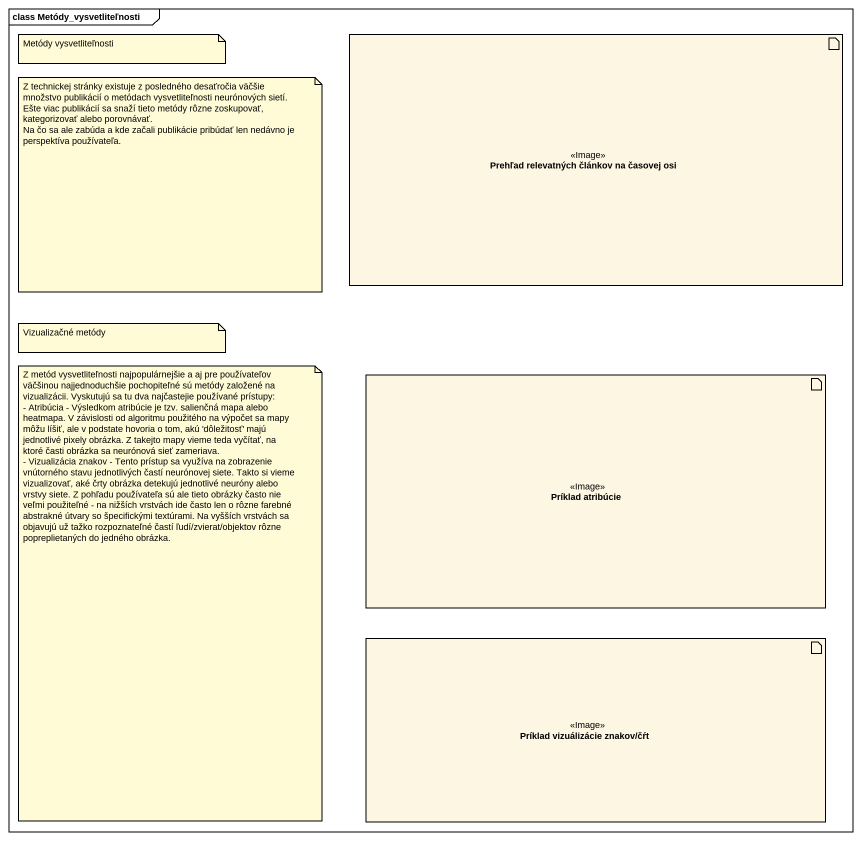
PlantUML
@startuml
mainframe class Metódy_vysvetliteľnosti
artifact "Prehľad relevatných článkov na časovej osi" as Prehľad_relevatných_článkov <<Image>>
artifact "Príklad atribúcie" as Príklad_atribúcie <<Image>>
artifact "Príklad vizuálizácie znakov/čŕt" as Príklad_vizuálizácie_znakov <<Image>>
note as N1
  Metódy vysvetliteľnosti
end note
note as N2
  Z technickej stránky existuje z posledného desaťročia väčšie množstvo publikácií o metódach vysvetliteľnosti neurónových sietí.
  Ešte viac publikácií sa snaží tieto metódy rôzne zoskupovať, kategorizovať alebo porovnávať.
  Na čo sa ale zabúda a kde začali publikácie pribúdať len nedávno je perspektíva používateľa.
end note
note as N3
  Vizualizačné metódy
end note
note as N4
  Z metód vysvetliteľnosti najpopulárnejšie a aj pre používateľov väčšinou najjednoduchšie pochopiteľné sú metódy založené na vizualizácii. Vyskutujú sa tu dva najčastejie používané prístupy:
  - Atribúcia - Výsledkom atribúcie je tzv. salienčná mapa alebo heatmapa. V závislosti od algoritmu použitého na výpočet sa mapy môžu líšiť, ale v podstate hovoria o tom, akú 'dôležitosť' majú jednotlivé pixely obrázka. Z takejto mapy vieme teda vyčítať, na ktoré časti obrázka sa neurónová sieť zameriava.
  - Vizualizácia znakov - Tento prístup sa využíva na zobrazenie vnútorného stavu jednotlivých častí neurónovej siete. Takto si vieme vizualizovať, aké črty obrázka detekujú jednotlivé neuróny alebo vrstvy siete. Z pohľadu používateľa sú ale tieto obrázky často nie veľmi použiteľné - na nižších vrstvách ide často len o rôzne farebné abstrakné útvary so špecifickými textúrami. Na vyšších vrstvách sa objavujú už tažko rozpoznateľné častí ľudí/zvierat/objektov rôzne popreplietaných do jedného obrázka.
end note
@enduml
